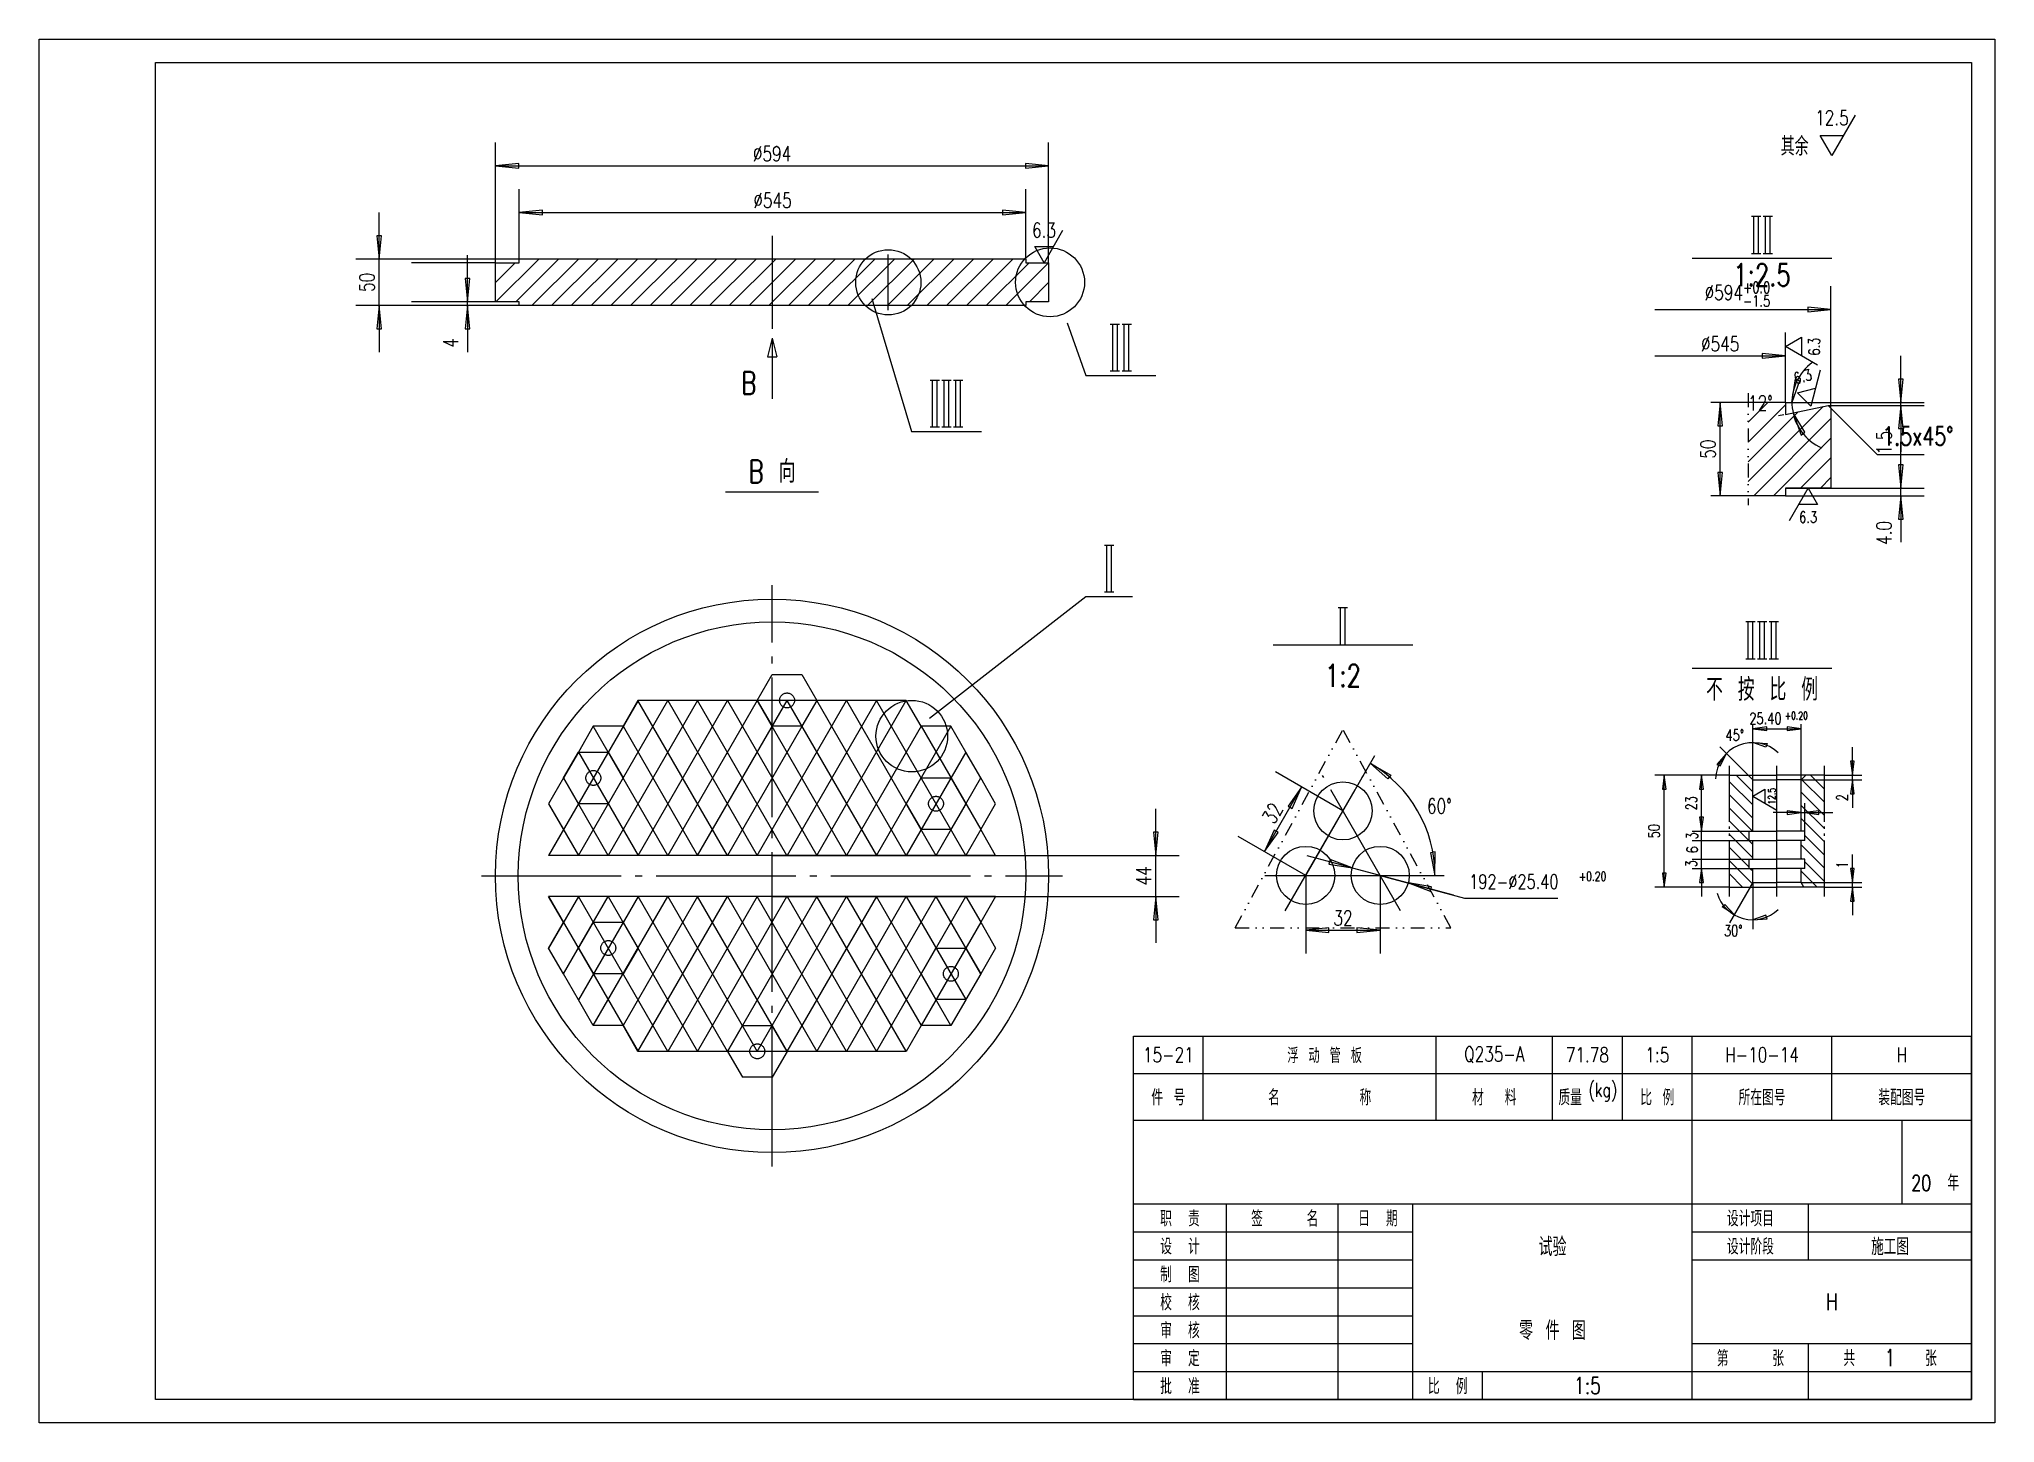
# Model space of a CAD drawing. Extents: x -125 to 1975, y -25 to 1460.
import ezdxf
from ezdxf.enums import TextEntityAlignment as Align

# ---------------------------------------------------------------- set-up
doc = ezdxf.new("R2010")
doc.units = 0
doc.header["$LTSCALE"] = 30
doc.header["$MEASUREMENT"] = 0
for name, pattern in [('CENTER', [6.25, 5, -0.5, 0.25, -0.5]), ('DASHDOT', [6, 5, -0.5, 0, -0.5]), ('DASHED', [5, 4, -1]), ('DIVIDE', [1.25, 0.5, -0.25, 0, -0.25, 0, -0.25])]:
    doc.linetypes.add(name, pattern=pattern)
for name, color, linetype in [('1', 2, 'CONTINUOUS'), ('2', 1, 'CONTINUOUS'), ('3', 2, 'DASHDOT'), ('4', 2, 'CENTER'), ('5', 2, 'DASHED'), ('6', 6, 'DIVIDE')]:
    doc.layers.add(name, color=color, linetype=linetype)
doc.styles.add('HZ', font='txt', dxfattribs={"width": 0.75, "bigfont": 'hztxt'})
doc.styles.get("Standard").update_dxf_attribs({"font": 'simplex', "width": 0.75, "bigfont": 'hztxt'})

# ---------------------------------------------------------------- blocks, each defined once
blk = doc.blocks.new('BT3')
at = {"layer": '1'}
for p, q in [((-165, 0), (-165, 18)), ((-115, 0), (-115, 18)), ((-90, 0), (-90, 18)), ((-75, 0), (-75, 18)), ((-60, 0), (-60, 18)), ((-30, 0), (-30, 18)), ((-180, 10), (0, 10))]:
    blk.add_line(p, q, dxfattribs=at)
at = {"layer": '2'}
for p, q in [((-180, 18), (0, 18)), ((-180, 18), (0, 18)), ((-180, 0), (-180, 18)), ((0, 0), (0, 18)), ((-180, 0), (0, 0))]:
    blk.add_line(p, q, dxfattribs=at)
at = {"layer": '1', "style": 'HZ', "width": 0.75}
blk.add_text('(kg)', height=3, dxfattribs=at).set_placement((-79.2, 5), align=Align.CENTER)
for s, p in [('件 号', (-172.5, 5)), ('名       称', (-140, 5)), ('材  料', (-102.5, 5)), ('质量', (-86.2, 5)), ('比 例', (-67.5, 5)), ('所在图号', (-45, 5)), ('装配图号', (-15, 5))]:
    blk.add_text(s, height=3.36, dxfattribs=at).set_placement(p, align=Align.MIDDLE)

msp = doc.modelspace()

# ---------------------------------------------------------------- linework, layer by layer
at = {"layer": '1'}
for p, q in [((365, 1220), (365, 1349)), ((959, 1220), (959, 1349)), ((365, 1324), (959, 1324)), ((390.5, 1224), (390.5, 1299)), ((934.5, 1224), (934.5, 1299)), ((390.5, 1274), (934.5, 1274)), ((1713.8, 1270), (1723.8, 1270)), ((1716.2, 1230), (1716.2, 1270)), ((1721.2, 1230), (1721.2, 1270)), ((1726.2, 1270), (1736.2, 1270)), ((1728.8, 1230), (1728.8, 1270)), ((1733.8, 1230), (1733.8, 1270)), ((390.5, 1224), (215, 1224)), ((240, 1174), (240, 1224)), ((365, 1220), (275, 1220)), ((386.3, 1220), (365, 1198.7)), ((365.5, 1178), (411.5, 1224)), ((432.7, 1224), (386.7, 1178)), ((404, 1174), (454, 1224)), ((475.2, 1224), (425.2, 1174)), ((446.4, 1174), (496.4, 1224)), ((517.6, 1224), (467.6, 1174)), ((488.8, 1174), (538.8, 1224)), ((560, 1224), (510, 1174)), ((531.2, 1174), (581.2, 1224)), ((602.5, 1224), (552.5, 1174)), ((573.7, 1174), (623.7, 1224)), ((644.9, 1224), (594.9, 1174)), ((616.1, 1174), (666.1, 1224)), ((687.3, 1224), (637.3, 1174)), ((658.5, 1174), (708.5, 1224)), ((729.7, 1224), (679.7, 1174)), ((700.9, 1174), (750.9, 1224)), ((772.2, 1224), (722.2, 1174)), ((743.4, 1174), (793.4, 1224)), ((814.6, 1224), (764.6, 1174)), ((785.8, 1174), (835.8, 1224)), ((857, 1224), (807, 1174)), ((828.2, 1174), (878.2, 1224)), ((899.4, 1224), (849.4, 1174)), ((870.6, 1174), (920.6, 1224)), ((937.9, 1220), (891.9, 1174)), ((913.1, 1174), (959, 1219.9)), ((1713.8, 1230), (1723.8, 1230)), ((1726.2, 1230), (1736.2, 1230)), ((959, 1198.7), (938.3, 1178)), ((365, 1178), (275, 1178)), ((335, 1174), (335, 1178)), ((769.3, 1181.5), (811.8, 1039)), ((1799, 1064), (1799, 1195)), ((390.5, 1174), (215, 1174)), ((934.5, 1174.2), (934.3, 1174)), ((979, 1155.5), (999, 1099)), ((1610, 1170), (1799, 1170)), ((1025.2, 1154), (1035.2, 1154)), ((1027.8, 1104), (1027.8, 1154)), ((1032.8, 1104), (1032.8, 1154)), ((1037.8, 1154), (1047.8, 1154)), ((1040.2, 1104), (1040.2, 1154)), ((1045.2, 1104), (1045.2, 1154)), ((1750, 1070), (1750, 1145)), ((1610, 1120), (1750, 1120)), ((831.8, 1094), (841.8, 1094)), ((834.3, 1044), (834.3, 1094)), ((839.3, 1044), (839.3, 1094)), ((844.3, 1094), (854.3, 1094)), ((846.8, 1044), (846.8, 1094)), ((851.8, 1044), (851.8, 1094)), ((856.8, 1094), (866.8, 1094)), ((859.3, 1044), (859.3, 1094)), ((864.3, 1044), (864.3, 1094)), ((999, 1099), (1074, 1099)), ((1025.2, 1104), (1035.2, 1104)), ((1037.8, 1104), (1047.8, 1104)), ((1710, 1070), (1670, 1070)), ((1680, 970), (1680, 1070)), ((1731.1, 1070), (1710, 1048.9)), ((1710, 1027.6), (1750, 1067.6)), ((1710, 985.2), (1790.6, 1065.9)), ((1763.7, 1060.1), (1710, 1006.4)), ((1799, 1053), (1716, 970)), ((1747.1, 1070), (1741.1, 1070)), ((1748.5, 1056.9), (1742.6, 1055.7)), ((1750, 1070), (1899, 1070)), ((1796, 1067), (1899, 1067)), ((1799, 1064), (1849, 1014)), ((1874, 1067), (1874, 1070)), ((811.8, 1039), (886.8, 1039)), ((831.8, 1044), (841.8, 1044)), ((844.3, 1044), (854.3, 1044)), ((856.8, 1044), (866.8, 1044)), ((1737.2, 970), (1799, 1031.8)), ((1799, 1010.6), (1766.4, 978)), ((1899, 1014), (1849, 1014)), ((1787.6, 978), (1799, 989.4)), ((1710, 970), (1670, 970)), ((1750, 978), (1899, 978)), ((1750, 970), (1899, 970)), ((1874, 970), (1874, 978)), ((1019, 917), (1029, 917)), ((1021.5, 867), (1021.5, 917)), ((1026.5, 867), (1026.5, 917)), ((831.2, 731.2), (999, 862)), ((999, 862), (1049, 862)), ((1019, 867), (1029, 867)), ((1270, 850), (1280, 850)), ((1272.5, 810), (1272.5, 850)), ((1277.5, 810), (1277.5, 850)), ((1707.5, 835), (1717.5, 835)), ((1710, 795), (1710, 835)), ((1715, 795), (1715, 835)), ((1720, 835), (1730, 835)), ((1722.5, 795), (1722.5, 835)), ((1727.5, 795), (1727.5, 835)), ((1732.5, 835), (1742.5, 835)), ((1735, 795), (1735, 835)), ((1740, 795), (1740, 835)), ((1270, 810), (1280, 810)), ((1707.5, 795), (1717.5, 795)), ((1720, 795), (1730, 795)), ((1732.5, 795), (1742.5, 795)), ((518.1, 750.3), (422.1, 584)), ((454.1, 584), (550.1, 750.3)), ((582.1, 750.3), (486.1, 584)), ((614, 584), (518, 750.3)), ((518.1, 584), (614.1, 750.3)), ((550, 750.3), (646, 584)), ((646.1, 750.3), (550.1, 584)), ((678, 584), (582, 750.3)), ((582.1, 584), (678.1, 750.3)), ((614, 750.3), (710, 584)), ((710.1, 750.3), (614.1, 584)), ((742, 584), (646, 750.3)), ((646.1, 584), (742.1, 750.3)), ((678, 750.3), (774, 584)), ((774.1, 750.3), (678.1, 584)), ((806, 584), (710, 750.3)), ((710.1, 584), (806, 750.2)), ((742, 750.3), (838, 584)), ((870, 584), (774, 750.3)), ((550, 584), (470, 722.6)), ((502, 722.6), (582, 584)), ((822.1, 722.6), (742.1, 584)), ((774.1, 584), (854, 722.5)), ((822, 722.6), (886, 611.7)), ((1715, 665), (1715, 725)), ((1715, 720), (1767, 720)), ((1715, 665), (1715, 715)), ((1767, 665), (1767, 725)), ((454, 694.9), (518.1, 584)), ((870, 694.8), (806.1, 584)), ((1715, 665), (1679.7, 700.4)), ((1275, 631.8), (1202.5, 673.7)), ((1235, 562.5), (1309.4, 691.3)), ((1690, 620), (1690, 680)), ((1792, 620), (1792, 680)), ((486.1, 584), (438, 667.2)), ((838.1, 584), (886, 667.1)), ((1190.6, 588.1), (1230.6, 657.4)), ((1690, 670), (1610, 670)), ((1620, 550), (1620, 670)), ((1660, 610), (1660, 670)), ((1715, 638.1), (1690, 663.1)), ((1697.2, 670), (1715, 652.2)), ((1715, 647.5), (1728, 655)), ((1728, 655), (1728, 640)), ((1767, 665), (1832, 665)), ((1767, 651.9), (1792, 626.9)), ((1792, 641), (1767.5, 665.5)), ((1777.1, 670), (1792, 655.1)), ((1792, 669.3), (1791.3, 670)), ((1792, 670), (1832, 670)), ((1822, 665), (1822, 670)), ((422, 639.5), (454.1, 584)), ((1690, 649), (1715, 624)), ((1714.8, 610), (1690, 634.8)), ((1715, 647.5), (1728, 640)), ((1715, 647.5), (1741, 632.5)), ((1792, 612.7), (1767, 637.7)), ((1767, 630), (1771, 630)), ((1771, 610), (1771, 640)), ((886, 611.7), (870.1, 584)), ((1650, 610), (1711, 610)), ((1660, 580), (1660, 610)), ((1690, 620.7), (1715, 595.7)), ((1690, 612.5), (1690, 615)), ((1767, 623.6), (1792, 598.6)), ((1792, 612.5), (1792, 615)), ((1235, 562.5), (1162.5, 604.4)), ((1650, 600), (1711, 600)), ((1690, 605), (1690, 607.5)), ((1715, 581.5), (1690, 606.5)), ((1690, 540), (1690, 600)), ((1690, 592.4), (1711, 571.4)), ((1767, 595.3), (1792, 570.3)), ((1792, 584.4), (1771, 605.4)), ((1792, 605), (1792, 607.5)), ((1792, 540), (1792, 600)), ((662, 584), (1099, 584)), ((1074, 540), (1074, 584)), ((1284.8, 570.6), (1345.2, 554.4)), ((1650, 580), (1711, 580)), ((1650, 570), (1711, 570)), ((1660, 570), (1660, 580)), ((1714.4, 553.9), (1690, 578.2)), ((1712.4, 570), (1715, 567.4)), ((1768.1, 580), (1767, 581.1)), ((1767, 567), (1784, 550)), ((1792, 556.1), (1771, 577.1)), ((1235, 562.5), (1383.8, 562.5)), ((1235, 562.5), (1235, 478.8)), ((1315, 562.5), (1315, 478.8)), ((1315, 562.5), (1405.6, 538.2)), ((1690, 550), (1610, 550)), ((1690, 564.1), (1704.1, 550)), ((1715, 555), (1690, 511.7)), ((1715, 555), (1715, 505)), ((1767, 555), (1832, 555)), ((1792, 550), (1832, 550)), ((1822, 550), (1822, 555)), ((454.1, 540), (422, 484.5)), ((422.1, 540), (518.1, 373.7)), ((438, 456.8), (486.1, 540)), ((518.1, 540), (454, 429.1)), ((550.1, 373.7), (454.1, 540)), ((470, 401.4), (550, 540)), ((486.1, 540), (582.1, 373.7)), ((582, 540), (502, 401.4)), ((518, 373.7), (614, 540)), ((614.1, 373.7), (518.1, 540)), ((646, 540), (550, 373.7)), ((550.1, 540), (646.1, 373.7)), ((582, 373.7), (678, 540)), ((678.1, 373.7), (582.1, 540)), ((710, 540), (614, 373.7)), ((614.1, 540), (710.1, 373.7)), ((646, 373.7), (742, 540)), ((742.1, 373.7), (646.1, 540)), ((662, 540), (1099, 540)), ((774, 540), (678, 373.7)), ((678.1, 540), (774.1, 373.7)), ((710, 373.7), (806, 540)), ((806, 373.8), (710.1, 540)), ((838, 540), (742, 373.7)), ((742.1, 540), (822.1, 401.4)), ((774, 373.7), (870, 540)), ((854, 401.5), (774.1, 540)), ((806.1, 540), (870, 429.2)), ((886, 456.9), (838.1, 540)), ((870.1, 540), (886, 512.3)), ((1405.6, 538.2), (1505.6, 538.2)), ((886, 512.3), (822, 401.4)), ((1235, 503.8), (1315, 503.8)), ((1650, 0), (1650, 300)), ((1875, 300), (1875, 210)), ((1050, 210), (1950, 210)), ((1150, 0), (1150, 210)), ((1269.8, 0), (1269.8, 210)), ((1350, 0), (1350, 210)), ((1775, 150), (1775, 210)), ((1050, 180), (1350, 180)), ((1650, 180), (1950, 180)), ((1050, 150), (1350, 150)), ((1650, 150), (1950, 150)), ((1050, 120), (1350, 120)), ((1050, 90), (1350, 90)), ((1050, 60), (1350, 60)), ((1650, 60), (1950, 60)), ((1775, 0), (1775, 60)), ((1050, 30), (1950, 30)), ((1425, 0), (1425, 30))]:
    msp.add_line(p, q, dxfattribs=at)
for points in [[(-125, -25), (-125, 1460), (1975, 1460), (1975, -25)], [(1757.1, 1070), (1760.8, 1095.5), (1765.2, 1093.2)], [(1758.3, 1059), (1767.1, 1034.9), (1771, 1038.1)], [(1686.7, 693.3), (1676.5, 681.7), (1680.1, 680.1)], [(1715, 705), (1730.5, 704), (1729, 700.3)], [(1304.4, 682.6), (1326.5, 670.1), (1323.2, 666.3)], [(1373.8, 562.5), (1374, 587.8), (1369, 586.9)], [(1695, 520.4), (1682.1, 528.9), (1685.2, 531.4)], [(1715, 515), (1730.4, 515.9), (1729, 519.7)]]:
    msp.add_lwpolyline(points, close=True, dxfattribs=at)
for points in [[(1825, 1378.3), (1800, 1335), (1787.5, 1356.7), (1812.5, 1356.7)], [(365, 1324), (390, 1321.5), (390, 1326.5), (365, 1324)], [(959, 1324), (934, 1326.5), (934, 1321.5), (959, 1324)], [(240, 1224), (242.5, 1249), (237.5, 1249), (240, 1224), (240, 1274)], [(390.5, 1274), (415.5, 1271.5), (415.5, 1276.5), (390.5, 1274)], [(934.5, 1274), (909.5, 1276.5), (909.5, 1271.5), (934.5, 1274)], [(974, 1254.6), (954, 1220), (944, 1237.3), (964, 1237.3)], [(335, 1178), (337.5, 1203), (332.5, 1203), (335, 1178), (335, 1228)], [(240, 1174), (237.5, 1149), (242.5, 1149), (240, 1174), (240, 1124)], [(335, 1174), (332.5, 1149), (337.5, 1149), (335, 1174), (335, 1124)], [(1799, 1170), (1774, 1172.5), (1774, 1167.5), (1799, 1170)], [(1784.6, 1110), (1750, 1130), (1767.3, 1140), (1767.3, 1120)], [(1750, 1120), (1725, 1122.5), (1725, 1117.5), (1750, 1120)], [(1874, 1070), (1876.5, 1095), (1871.5, 1095), (1874, 1070), (1874, 1120)], [(1787.5, 1104.8), (1777.2, 1066.1), (1763, 1080.3), (1782.4, 1085.5)], [(1680, 1070), (1677.5, 1045), (1682.5, 1045), (1680, 1070)], [(1874, 1067), (1871.5, 1042), (1876.5, 1042), (1874, 1067), (1874, 1017)], [(1874, 978), (1876.5, 1003), (1871.5, 1003), (1874, 978), (1874, 1028)], [(1680, 970), (1682.5, 995), (1677.5, 995), (1680, 970)], [(1754.5, 943.4), (1774.5, 978), (1784.5, 960.7), (1764.5, 960.7)], [(1874, 970), (1871.5, 945), (1876.5, 945), (1874, 970), (1874, 920)], [(1715, 720), (1730, 718), (1730, 722), (1715, 720)], [(1767, 720), (1752, 722), (1752, 718), (1767, 720)], [(1822, 670), (1824, 685), (1820, 685), (1822, 670), (1822, 700)], [(1230.6, 657.4), (1216, 637), (1220.3, 634.5), (1230.6, 657.4)], [(1620, 670), (1618, 655), (1622, 655), (1620, 670)], [(1660, 670), (1658, 655), (1662, 655), (1660, 670)], [(1822, 665), (1820, 650), (1824, 650), (1822, 665), (1822, 635)], [(1074, 584), (1076.5, 609), (1071.5, 609), (1074, 584), (1074, 634)], [(1767, 630), (1752, 632), (1752, 628), (1767, 630), (1737, 630)], [(1771, 630), (1786, 628), (1786, 632), (1771, 630), (1801, 630)], [(1190.6, 588.1), (1205.3, 608.5), (1201, 611), (1190.6, 588.1)], [(1660, 610), (1662, 625), (1658, 625), (1660, 610)], [(1284.8, 570.6), (1261.3, 579.5), (1260, 574.6), (1284.8, 570.6), (1236.5, 583.5)], [(1660, 570), (1658, 555), (1662, 555), (1660, 570), (1660, 540)], [(1822, 555), (1824, 570), (1820, 570), (1822, 555), (1822, 585)], [(1345.2, 554.4), (1368.7, 545.5), (1370, 550.4), (1345.2, 554.4), (1393.5, 541.5)], [(1620, 550), (1622, 565), (1618, 565), (1620, 550)], [(1822, 550), (1820, 535), (1824, 535), (1822, 550), (1822, 520)], [(1074, 540), (1071.5, 515), (1076.5, 515), (1074, 540), (1074, 490)], [(1235, 503.8), (1260, 501.2), (1260, 506.2), (1235, 503.8)], [(1315, 503.8), (1290, 506.2), (1290, 501.2), (1315, 503.8)]]:
    msp.add_lwpolyline(points, dxfattribs=at)
for centre, radius in [((786.8, 1199), 35), ((960.5, 1199), 37), ((812, 712), 38.4)]:
    msp.add_circle(centre, radius, dxfattribs=at)
for centre, radius, start, end in [((1810.1, 1070), 53, 125.4333, 246.5667), ((1715, 665), 40, 46.7723, 178.2277), ((1235, 562.5), 138.8, 0, 60), ((1715, 555), 40, 196.7723, 313.2277)]:
    msp.add_arc(centre, radius, start, end, dxfattribs=at)
for points in [[(365, 1324), (390, 1321.5), (390, 1326.5), (365, 1324)], [(959, 1324), (934, 1326.5), (934, 1321.5), (959, 1324)], [(390.5, 1274), (415.5, 1271.5), (415.5, 1276.5), (390.5, 1274)], [(934.5, 1274), (909.5, 1276.5), (909.5, 1271.5), (934.5, 1274)], [(240, 1224), (242.5, 1249), (237.5, 1249), (240, 1224)], [(335, 1178), (337.5, 1203), (332.5, 1203), (335, 1178)], [(240, 1174), (237.5, 1149), (242.5, 1149), (240, 1174)], [(335, 1174), (332.5, 1149), (337.5, 1149), (335, 1174)], [(1799, 1170), (1774, 1172.5), (1774, 1167.5), (1799, 1170)], [(1750, 1120), (1725, 1122.5), (1725, 1117.5), (1750, 1120)], [(1757.1, 1070), (1760.8, 1095.5), (1765.2, 1093.2), (1757.1, 1070)], [(1874, 1070), (1876.5, 1095), (1871.5, 1095), (1874, 1070)], [(1680, 1070), (1677.5, 1045), (1682.5, 1045), (1680, 1070)], [(1758.3, 1059), (1767.1, 1034.9), (1771, 1038.1), (1758.3, 1059)], [(1874, 1067), (1871.5, 1042), (1876.5, 1042), (1874, 1067)], [(1680, 970), (1682.5, 995), (1677.5, 995), (1680, 970)], [(1874, 978), (1876.5, 1003), (1871.5, 1003), (1874, 978)], [(1874, 970), (1871.5, 945), (1876.5, 945), (1874, 970)], [(1715, 720), (1730, 718), (1730, 722), (1715, 720)], [(1767, 720), (1752, 722), (1752, 718), (1767, 720)], [(1686.7, 693.3), (1676.5, 681.7), (1680.1, 680.1), (1686.7, 693.3)], [(1715, 705), (1730.5, 704), (1729, 700.3), (1715, 705)], [(1304.4, 682.6), (1326.5, 670.1), (1323.2, 666.3), (1304.4, 682.6)], [(1822, 670), (1824, 685), (1820, 685), (1822, 670)], [(1230.6, 657.4), (1216, 637), (1220.3, 634.5), (1230.6, 657.4)], [(1620, 670), (1618, 655), (1622, 655), (1620, 670)], [(1660, 670), (1658, 655), (1662, 655), (1660, 670)], [(1822, 665), (1820, 650), (1824, 650), (1822, 665)], [(1767, 630), (1752, 632), (1752, 628), (1767, 630)], [(1771, 630), (1786, 628), (1786, 632), (1771, 630)], [(1074, 584), (1076.5, 609), (1071.5, 609), (1074, 584)], [(1190.6, 588.1), (1205.3, 608.5), (1201, 611), (1190.6, 588.1)], [(1660, 610), (1662, 625), (1658, 625), (1660, 610)], [(1284.8, 570.6), (1261.3, 579.5), (1260, 574.6), (1284.8, 570.6)], [(1373.8, 562.5), (1374, 587.8), (1369, 586.9), (1373.8, 562.5)], [(1660, 570), (1658, 555), (1662, 555), (1660, 570)], [(1822, 555), (1824, 570), (1820, 570), (1822, 555)], [(1345.2, 554.4), (1368.7, 545.5), (1370, 550.4), (1345.2, 554.4)], [(1620, 550), (1622, 565), (1618, 565), (1620, 550)], [(1822, 550), (1820, 535), (1824, 535), (1822, 550)], [(1074, 540), (1071.5, 515), (1076.5, 515), (1074, 540)], [(1695, 520.4), (1682.1, 528.9), (1685.2, 531.4), (1695, 520.4)], [(1235, 503.8), (1260, 501.2), (1260, 506.2), (1235, 503.8)], [(1315, 503.8), (1290, 506.2), (1290, 501.2), (1315, 503.8)], [(1715, 515), (1730.4, 515.9), (1729, 519.7), (1715, 515)]]:
    msp.add_solid(points, dxfattribs=at)
at = {"layer": '2'}
for p, q in [((365, 1178), (365, 1220)), ((365, 1220), (390.5, 1220)), ((390.5, 1220), (390.5, 1224)), ((934.5, 1224), (390.5, 1224)), ((934.5, 1224), (934.5, 1220)), ((934.5, 1220), (959, 1220)), ((959, 1220), (959, 1178)), ((1650, 1225), (1800, 1225)), ((390.5, 1178), (365, 1178)), ((390.5, 1174), (390.5, 1178)), ((959, 1178), (934.5, 1178)), ((934.5, 1178), (934.5, 1174)), ((934.5, 1174), (390.5, 1174)), ((662, 1139), (657, 1119)), ((662, 1139), (662, 1074)), ((662, 1139), (667, 1119)), ((657, 1119), (667, 1119)), ((1750, 1070), (1710, 1070)), ((1750, 1070), (1750, 1057.2)), ((1750, 1057.2), (1796, 1067)), ((1796, 1067), (1799, 1064)), ((1799, 1064), (1799, 978)), ((612, 974), (712, 974)), ((1750, 970), (1710, 970)), ((1799, 978), (1750, 978)), ((1750, 978), (1750, 970)), ((1200, 810), (1350, 810)), ((646.1, 750.3), (662.1, 778)), ((662.1, 778), (694.1, 778)), ((694.1, 778), (710.1, 750.3)), ((1650, 785), (1800, 785)), ((518, 750.3), (502, 722.6)), ((550, 750.3), (518, 750.3)), ((582, 750.3), (550, 750.3)), ((614, 750.3), (582, 750.3)), ((646, 750.3), (614, 750.3)), ((678, 750.3), (646, 750.3)), ((646.1, 750.3), (662.1, 722.6)), ((710, 750.3), (678, 750.3)), ((710.1, 750.3), (694.1, 722.6)), ((742, 750.3), (710, 750.3)), ((774, 750.3), (742, 750.3)), ((806, 750.3), (774, 750.3)), ((822, 722.6), (806, 750.3)), ((470, 722.6), (454, 694.9)), ((502, 722.6), (470, 722.6)), ((694.1, 722.6), (662.1, 722.6)), ((854, 722.6), (822, 722.6)), ((870, 694.9), (854, 722.6)), ((454, 694.9), (438, 667.1)), ((438.1, 667.1), (454.1, 694.8)), ((454.1, 694.8), (486.1, 694.8)), ((486.1, 694.8), (502.1, 667.1)), ((886, 667.1), (870, 694.9)), ((438, 667.1), (422, 639.4)), ((438.1, 667.1), (454.1, 639.4)), ((502.1, 667.1), (486.1, 639.4)), ((806, 639.4), (822, 667.1)), ((822, 667.1), (854, 667.1)), ((854, 667.1), (870, 639.4)), ((902, 639.4), (886, 667.1)), ((1690, 670), (1741, 670)), ((1715, 665), (1710, 670)), ((1715, 610), (1715, 665)), ((1715, 665), (1741, 665)), ((1792, 670), (1741, 670)), ((1767, 665), (1741, 665)), ((1767, 665), (1772, 670)), ((1767, 610), (1767, 665)), ((422, 639.4), (438, 611.7)), ((486.1, 639.4), (454.1, 639.4)), ((806, 639.4), (822, 611.7)), ((870, 639.4), (854, 611.7)), ((886, 611.7), (902, 639.4)), ((438, 611.7), (422, 584)), ((854, 611.7), (822, 611.7)), ((902, 584), (886, 611.7)), ((1711, 600), (1711, 610)), ((1711, 610), (1741, 610)), ((1771, 610), (1741, 610)), ((1771, 600), (1771, 610)), ((1711, 600), (1741, 600)), ((1715, 580), (1715, 600)), ((1771, 600), (1741, 600)), ((1767, 580), (1767, 600)), ((902, 584), (422, 584)), ((1711, 570), (1711, 580)), ((1711, 580), (1741, 580)), ((1711, 570), (1741, 570)), ((1715, 555), (1715, 570)), ((1771, 580), (1741, 580)), ((1771, 570), (1741, 570)), ((1767, 555), (1767, 570)), ((1771, 570), (1771, 580)), ((1690, 550), (1741, 550)), ((1712.1, 550), (1715, 555)), ((1715, 555), (1741, 555)), ((1767, 555), (1741, 555)), ((1792, 550), (1741, 550)), ((1769.9, 550), (1767, 555)), ((438, 512.3), (422, 540)), ((902, 540), (422, 540)), ((902, 540), (886, 512.3)), ((422, 484.6), (438, 512.3)), ((454.1, 484.6), (470.1, 512.3)), ((470.1, 512.3), (502.1, 512.3)), ((502.1, 512.3), (518.1, 484.6)), ((886, 512.3), (902, 484.6)), ((438, 456.9), (422, 484.6)), ((454.1, 484.6), (470.1, 456.9)), ((518.1, 484.6), (502.1, 456.9)), ((822, 456.9), (838, 484.6)), ((838, 484.6), (870, 484.6)), ((870, 484.6), (886, 456.9)), ((902, 484.6), (886, 456.9)), ((454, 429.1), (438, 456.9)), ((502.1, 456.9), (470.1, 456.9)), ((822, 456.9), (838, 429.2)), ((886, 456.9), (870, 429.1)), ((886, 456.9), (870, 429.2)), ((470, 401.4), (454, 429.1)), ((870, 429.2), (838, 429.2)), ((870, 429.1), (854, 401.4)), ((502, 401.4), (470, 401.4)), ((518, 373.7), (502, 401.4)), ((614.1, 373.7), (630.1, 401.5)), ((630.1, 401.5), (662.1, 401.5)), ((662.1, 401.5), (678.1, 373.7)), ((822, 401.4), (806, 373.7)), ((854, 401.4), (822, 401.4)), ((550, 373.7), (518, 373.7)), ((582, 373.7), (550, 373.7)), ((614, 373.7), (582, 373.7)), ((646, 373.7), (614, 373.7)), ((614.1, 373.7), (630.1, 346)), ((678, 373.7), (646, 373.7)), ((678.1, 373.7), (662.1, 346)), ((710, 373.7), (678, 373.7)), ((742, 373.7), (710, 373.7)), ((774, 373.7), (742, 373.7)), ((806, 373.7), (774, 373.7)), ((662.1, 346), (630.1, 346)), ((1050, 300), (1950, 300)), ((1050, 0), (1050, 300)), ((1950, 0), (1950, 300)), ((1050, 0), (1950, 0))]:
    msp.add_line(p, q, dxfattribs=at)
msp.add_lwpolyline([(0, 0), (0, 1435), (1950, 1435), (1950, 0)], close=True, dxfattribs=at)
for centre, radius in [((662, 562), 297), ((662, 562), 272.5), ((1275, 631.8), 31.2), ((1235, 562.5), 31.2), ((1315, 562.5), 31.2)]:
    msp.add_circle(centre, radius, dxfattribs=at)
at = {"layer": '3'}
msp.add_line((662, 1249), (662, 1149), dxfattribs=at)
at = {"layer": '4'}
for p, q in [((786.8, 1169), (786.8, 1229)), ((662, 250), (662, 874)), ((1741, 540), (1741, 680)), ((1213.1, 524.6), (1296.9, 669.7)), ((1336.9, 524.6), (1253.1, 669.7)), ((350, 562), (974, 562)), ((1191.2, 562.5), (1358.8, 562.5))]:
    msp.add_line(p, q, dxfattribs=at)
at = {"layer": '5'}
for centre in [(678.1, 750.3), (470.1, 667.1), (838, 639.4), (486.1, 484.6), (854, 456.9), (646.1, 373.7)]:
    msp.add_circle(centre, 8, dxfattribs=at)
at = {"layer": '6'}
for p, q in [((1710, 1080), (1710, 960)), ((1159.2, 506.2), (1275, 719.3)), ((1390.8, 506.2), (1275, 719.3)), ((1159.2, 506.2), (1390.8, 506.2))]:
    msp.add_line(p, q, dxfattribs=at)

# ---------------------------------------------------------------- block references
at = {"layer": '1', "xscale": 5, "yscale": 5, "zscale": 5}
msp.add_blockref('BT3', (1950, 300), dxfattribs=at)

# ---------------------------------------------------------------- texts
at = {"layer": '1', "style": 'HZ', "width": 0.75}
for s, height, p in [('12.5', 16, (1800, 1367.5)), ('%%c594', 16, (662, 1329)), ('%%c545', 16, (662.5, 1279)), ('6.3', 16, (954, 1247)), ('1:2.5', 24, (1725, 1195)), ('%%c545', 16, (1680, 1125)), ('B', 24, (637, 1079)), ('B 向', 24, (662, 984)), ('6.3', 12, (1774.5, 941)), ('1:2', 24, (1275, 765)), ('不 按 比 例', 24, (1725, 750)), ('45%%d ', 12, (1699.7, 707)), ('32', 16, (1275, 508.8)), ('30%%d ', 12, (1698.1, 497.2))]:
    msp.add_text(s, height=height, dxfattribs=at).set_placement(p, align=Align.CENTER)
for s, height, p in [('其余', 20, (1775, 1335)), ('%%c594', 16, (1704.5, 1180)), ('12%%d ', 16, (1747.4, 1061.5)), ('25.40', 12, (1746, 725))]:
    msp.add_text(s, height=height, dxfattribs=at).set_placement(p, align=Align.RIGHT)
for s, height, rotation, p in [('50', 16, 90, (235, 1199)), ('4', 16, 90, (325, 1134)), ('6.3', 12, 90, (1787, 1130)), ('6.3', 12, 15, (1770.2, 1092.2)), ('1.5', 16, 90, (1864, 1027)), ('50', 16, 90, (1675, 1020)), ('4.0', 16, 90, (1864, 930)), ('32', 16, 60, (1206.3, 625.3)), ('23', 12, 90, (1655, 640)), ('50', 12, 90, (1615, 610)), ('44', 16, 90, (1069, 562)), ('3', 12, 90, (1655, 575))]:
    msp.add_text(s, height=height, rotation=rotation, dxfattribs=at).set_placement(p, align=Align.CENTER)
for s, height, p in [('+0.0', 12, (1704.5, 1187.5)), ('-1.5      ', 12, (1704.5, 1173)), ('1.5x45%%d', 20, (1854, 1024)), ('+0.20', 8, (1749.5, 730)), ('60%%d ', 16, (1365.2, 628.9)), ('192-%%c25.40', 15.2, (1410.6, 548.2)), ('+0.20', 9.6, (1528.1, 556.7))]:
    msp.add_text(s, height=height, dxfattribs=at).set_placement(p)
for s, height, p in [('12.5', 8, (1735.5, 647.5)), ('3', 12, (1650, 605)), ('6', 12, (1650, 590))]:
    msp.add_text(s, height=height, rotation=90, dxfattribs=at).set_placement(p, align=Align.MIDDLE)
msp.add_text('2', height=12, rotation=90, dxfattribs=at).set_placement((1817, 650), align=Align.RIGHT)
msp.add_text('1', height=12, rotation=90, dxfattribs=at).set_placement((1817, 570))
for s, height, p in [('15-21', 16, (1087.5, 370)), (' 浮 动 管 板', 16, (1250, 370)), ('Q235-A', 16, (1437.5, 370)), ('71.78', 16, (1537.5, 370)), ('1:5', 16, (1612.5, 370)), ('H-10-14', 16, (1725, 370)), ('H', 16, (1875, 370)), ('试验', 20, (1500, 165)), ('施工图', 18, (1862.5, 165)), ('H', 18, (1800, 105)), ('零 件 图', 20, (1500, 75)), ('1', 18, (1862.5, 45)), ('1:5', 18, (1537.5, 15))]:
    msp.add_text(s, height=height, dxfattribs=at).set_placement(p, align=Align.MIDDLE)
at = {"layer": '1', "width": 0.75}
for s, p in [('20  年', (1910.9, 233.4)), ('职  责', (1100, 195)), ('签     名', (1212.5, 195)), ('日  期', (1312.5, 195)), ('设计项目', (1712.5, 195)), ('设  计', (1100, 165)), ('设计阶段', (1712.5, 165)), ('制  图', (1100, 135)), ('校  核', (1100, 105)), ('审  核', (1100, 75)), ('审  定', (1100, 45)), ('第     张', (1712.5, 45)), ('共        张', (1862.5, 45)), ('批  准', (1100, 15)), ('比  例', (1387.5, 15))]:
    msp.add_text(s, height=16.8, dxfattribs=at).set_placement(p, align=Align.MIDDLE)

doc.saveas('drawing.dxf')
